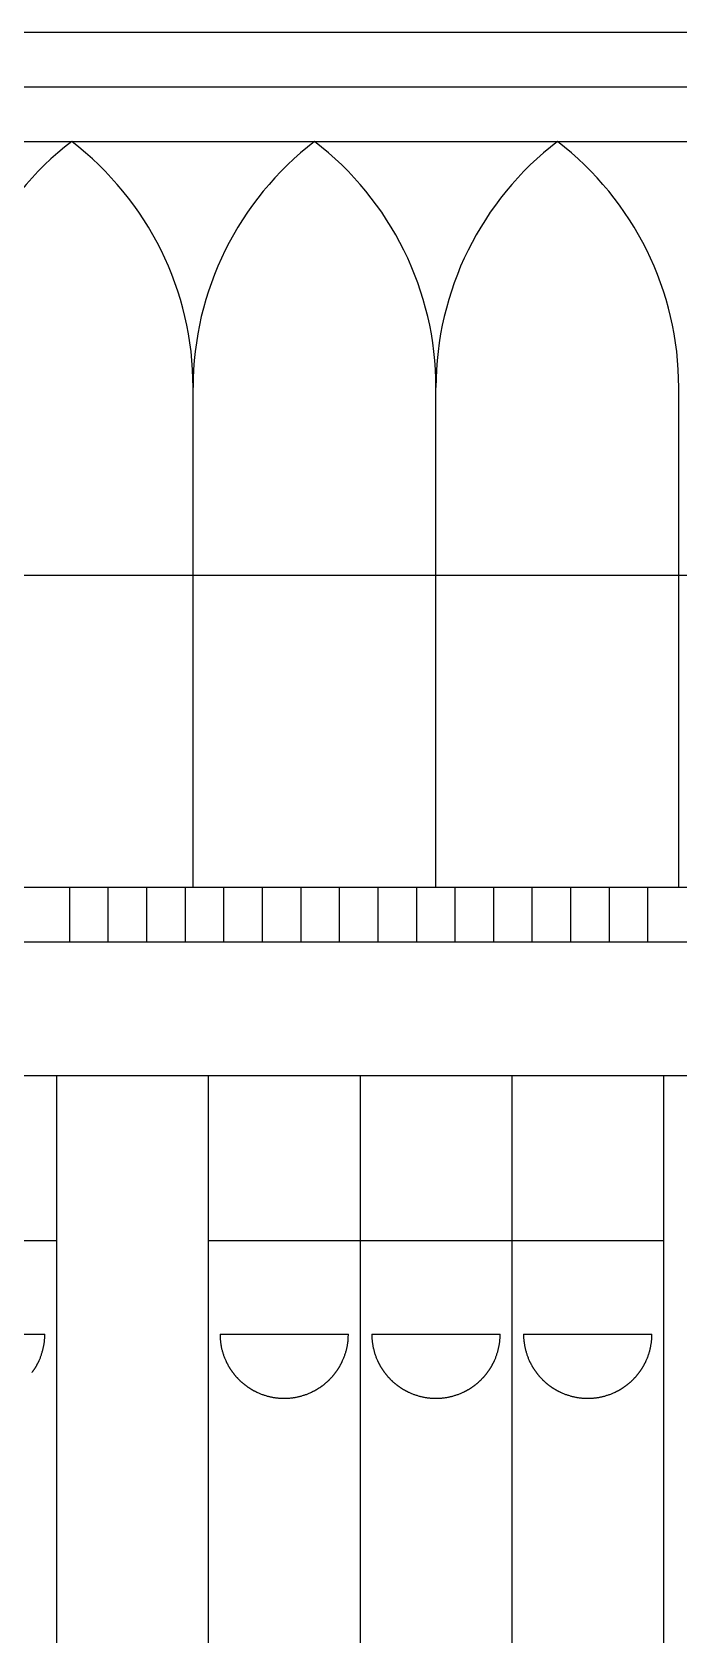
# Model space of a CAD drawing. Extents: x -111 to 2985, y -118 to 122.
# Drawn here: x 35 to 42.91, y 61.82 to 81.5 of the extents above; entities that cross this region are included whole.
import ezdxf

# ---------------------------------------------------------------- set-up
doc = ezdxf.new("R2010")
doc.units = 0
doc.layers.add('LAYER_03', color=5, linetype='CONTINUOUS')

msp = doc.modelspace()

# ---------------------------------------------------------------- linework, layer by layer
at = {"layer": 'LAYER_03'}
for points in [[(25.09, 81.499), (54.787, 81.499)], [(25.09, 80.831), (54.787, 80.831)], [(25.09, 80.163), (54.787, 80.163)], [(36.969, 71.056), (36.969, 77.159)], [(39.939, 71.056), (39.939, 77.159)], [(42.908, 71.056), (42.908, 77.159)], [(33.999, 74.864), (45.878, 74.864)], [(25.09, 71.056), (54.787, 71.056)], [(35.461, 70.388), (35.461, 71.056)], [(35.932, 70.388), (35.932, 71.056)], [(36.403, 70.388), (36.403, 71.056)], [(36.875, 70.388), (36.875, 71.056)], [(37.346, 70.388), (37.346, 71.056)], [(37.818, 70.388), (37.818, 71.056)], [(38.289, 70.388), (38.289, 71.056)], [(38.76, 70.388), (38.76, 71.056)], [(39.232, 70.388), (39.232, 71.056)], [(39.703, 70.388), (39.703, 71.056)], [(40.174, 70.388), (40.174, 71.056)], [(40.646, 70.388), (40.646, 71.056)], [(41.117, 70.388), (41.117, 71.056)], [(41.589, 70.388), (41.589, 71.056)], [(42.06, 70.388), (42.06, 71.056)], [(42.531, 70.388), (42.531, 71.056)], [(25.09, 70.388), (54.787, 70.388)], [(25.09, 68.755), (54.787, 68.755)], [(35.299, 68.755), (35.299, 61.823)], [(37.155, 68.755), (37.155, 61.823)], [(39.011, 68.755), (39.011, 61.823)], [(40.867, 68.755), (40.867, 61.823)], [(42.723, 68.755), (42.723, 61.823)], [(29.731, 66.738), (35.299, 66.738)], [(37.155, 66.738), (42.723, 66.738)], [(33.585, 65.595), (35.156, 65.595)], [(34.999, 65.124), (35.002, 65.128), (35.005, 65.132), (35.008, 65.136), (35.011, 65.14), (35.014, 65.144), (35.017, 65.149), (35.019, 65.153), (35.022, 65.157), (35.025, 65.161), (35.028, 65.165), (35.031, 65.169), (35.033, 65.174), (35.036, 65.178), (35.039, 65.182), (35.041, 65.186), (35.044, 65.191), (35.046, 65.195), (35.049, 65.199), (35.051, 65.204), (35.054, 65.208), (35.056, 65.212), (35.059, 65.217), (35.061, 65.221), (35.063, 65.225), (35.066, 65.23), (35.068, 65.234), (35.07, 65.239), (35.073, 65.243), (35.075, 65.248), (35.077, 65.252), (35.079, 65.256), (35.081, 65.261), (35.085, 65.27), (35.089, 65.279), (35.093, 65.288), (35.097, 65.297), (35.101, 65.306), (35.104, 65.315), (35.108, 65.324), (35.111, 65.333), (35.114, 65.342), (35.117, 65.351), (35.12, 65.361), (35.123, 65.37), (35.125, 65.379), (35.128, 65.388), (35.13, 65.397), (35.133, 65.406), (35.135, 65.415), (35.137, 65.425), (35.139, 65.434), (35.141, 65.443), (35.143, 65.452), (35.144, 65.461), (35.146, 65.47), (35.147, 65.479), (35.149, 65.488), (35.15, 65.497), (35.151, 65.506), (35.152, 65.515), (35.153, 65.524), (35.153, 65.533), (35.154, 65.542), (35.155, 65.551), (35.155, 65.56), (35.155, 65.569), (35.156, 65.577), (35.156, 65.586), (35.156, 65.595)], [(37.298, 65.595), (38.868, 65.595)], [(37.298, 65.595), (37.298, 65.586), (37.298, 65.577), (37.298, 65.569), (37.298, 65.56), (37.299, 65.551), (37.299, 65.542), (37.3, 65.533), (37.301, 65.524), (37.302, 65.515), (37.303, 65.506), (37.304, 65.497), (37.305, 65.488), (37.306, 65.479), (37.307, 65.47), (37.309, 65.461), (37.311, 65.452), (37.312, 65.443), (37.314, 65.434), (37.316, 65.425), (37.318, 65.415), (37.32, 65.406), (37.323, 65.397), (37.325, 65.388), (37.328, 65.379), (37.331, 65.37), (37.333, 65.361), (37.336, 65.351), (37.339, 65.342), (37.342, 65.333), (37.346, 65.324), (37.349, 65.315), (37.353, 65.306), (37.356, 65.297), (37.36, 65.288), (37.364, 65.279), (37.368, 65.27), (37.372, 65.261), (37.374, 65.256), (37.376, 65.252), (37.379, 65.248), (37.381, 65.243), (37.383, 65.239), (37.385, 65.234), (37.388, 65.23), (37.39, 65.225), (37.392, 65.221), (37.395, 65.217), (37.397, 65.212), (37.399, 65.208), (37.402, 65.204), (37.404, 65.199), (37.407, 65.195), (37.41, 65.191), (37.412, 65.186), (37.415, 65.182), (37.417, 65.178), (37.42, 65.174), (37.423, 65.169), (37.426, 65.165), (37.428, 65.161), (37.431, 65.157), (37.434, 65.153), (37.437, 65.149), (37.44, 65.144), (37.443, 65.14), (37.445, 65.136), (37.448, 65.132), (37.451, 65.128), (37.454, 65.124), (37.457, 65.12), (37.461, 65.116), (37.464, 65.112), (37.467, 65.108), (37.47, 65.104), (37.473, 65.1), (37.476, 65.096), (37.48, 65.092), (37.483, 65.088), (37.486, 65.084), (37.489, 65.081), (37.493, 65.077), (37.496, 65.073), (37.5, 65.069), (37.503, 65.065), (37.506, 65.062), (37.51, 65.058), (37.513, 65.054), (37.517, 65.051), (37.52, 65.047), (37.524, 65.043), (37.527, 65.04), (37.531, 65.036), (37.535, 65.033), (37.538, 65.029), (37.542, 65.026), (37.546, 65.022), (37.549, 65.019), (37.553, 65.015), (37.557, 65.012), (37.561, 65.008), (37.565, 65.005), (37.568, 65.002), (37.572, 64.998), (37.576, 64.995), (37.58, 64.992), (37.584, 64.989), (37.588, 64.985), (37.592, 64.982), (37.596, 64.979), (37.6, 64.976), (37.604, 64.973), (37.608, 64.97), (37.612, 64.967), (37.616, 64.964), (37.62, 64.961), (37.624, 64.958), (37.628, 64.955), (37.632, 64.952), (37.636, 64.949), (37.64, 64.946), (37.645, 64.943), (37.649, 64.941), (37.653, 64.938), (37.657, 64.935), (37.661, 64.932), (37.666, 64.93), (37.67, 64.927), (37.674, 64.924), (37.679, 64.922), (37.683, 64.919), (37.687, 64.917), (37.691, 64.914), (37.696, 64.912), (37.7, 64.909), (37.705, 64.907), (37.709, 64.904), (37.713, 64.902), (37.718, 64.9), (37.722, 64.897), (37.726, 64.895), (37.731, 64.893), (37.735, 64.891), (37.74, 64.889), (37.744, 64.886), (37.749, 64.884), (37.758, 64.88), (37.767, 64.876), (37.776, 64.872), (37.785, 64.869), (37.794, 64.865), (37.803, 64.861), (37.812, 64.858), (37.821, 64.855), (37.83, 64.852), (37.839, 64.848), (37.848, 64.846), (37.857, 64.843), (37.867, 64.84), (37.876, 64.837), (37.885, 64.835), (37.894, 64.833), (37.903, 64.831), (37.912, 64.828), (37.922, 64.826), (37.931, 64.825), (37.94, 64.823), (37.949, 64.821), (37.958, 64.82), (37.967, 64.818), (37.976, 64.817), (37.985, 64.816), (37.994, 64.815), (38.003, 64.814), (38.012, 64.813), (38.021, 64.812), (38.03, 64.812), (38.039, 64.811), (38.048, 64.811), (38.056, 64.81), (38.065, 64.81), (38.074, 64.81), (38.083, 64.81), (38.091, 64.81), (38.1, 64.81), (38.109, 64.81), (38.118, 64.811), (38.127, 64.811), (38.135, 64.812), (38.144, 64.812), (38.153, 64.813), (38.162, 64.814), (38.171, 64.815), (38.18, 64.816), (38.189, 64.817), (38.198, 64.818), (38.207, 64.82), (38.216, 64.821), (38.226, 64.823), (38.235, 64.825), (38.244, 64.826), (38.253, 64.828), (38.262, 64.831), (38.271, 64.833), (38.28, 64.835), (38.29, 64.837), (38.299, 64.84), (38.308, 64.843), (38.317, 64.846), (38.326, 64.848), (38.335, 64.852), (38.344, 64.855), (38.354, 64.858), (38.363, 64.861), (38.372, 64.865), (38.381, 64.869), (38.39, 64.872), (38.399, 64.876), (38.408, 64.88), (38.417, 64.884), (38.421, 64.886), (38.426, 64.889), (38.43, 64.891), (38.434, 64.893), (38.439, 64.895), (38.443, 64.897), (38.448, 64.9), (38.452, 64.902), (38.456, 64.904), (38.461, 64.907), (38.465, 64.909), (38.47, 64.912), (38.474, 64.914), (38.478, 64.917), (38.483, 64.919), (38.487, 64.922), (38.491, 64.924), (38.495, 64.927), (38.5, 64.93), (38.504, 64.932), (38.508, 64.935), (38.512, 64.938), (38.517, 64.941), (38.521, 64.943), (38.525, 64.946), (38.529, 64.949), (38.533, 64.952), (38.537, 64.955), (38.541, 64.958), (38.545, 64.961), (38.55, 64.964), (38.554, 64.967), (38.558, 64.97), (38.562, 64.973), (38.566, 64.976), (38.57, 64.979), (38.574, 64.982), (38.578, 64.985), (38.581, 64.989), (38.585, 64.992), (38.589, 64.995), (38.593, 64.998), (38.597, 65.002), (38.601, 65.005), (38.605, 65.008), (38.608, 65.012), (38.612, 65.015), (38.616, 65.019), (38.62, 65.022), (38.623, 65.026), (38.627, 65.029), (38.631, 65.033), (38.634, 65.036), (38.638, 65.04), (38.641, 65.043), (38.645, 65.047), (38.649, 65.051), (38.652, 65.054), (38.656, 65.058), (38.659, 65.062), (38.662, 65.065), (38.666, 65.069), (38.669, 65.073), (38.673, 65.077), (38.676, 65.081), (38.679, 65.084), (38.683, 65.088), (38.686, 65.092), (38.689, 65.096), (38.692, 65.1), (38.695, 65.104), (38.699, 65.108), (38.702, 65.112), (38.705, 65.116), (38.708, 65.12), (38.711, 65.124), (38.714, 65.128), (38.717, 65.132), (38.72, 65.136), (38.723, 65.14), (38.726, 65.144), (38.729, 65.149), (38.731, 65.153), (38.734, 65.157), (38.737, 65.161), (38.74, 65.165), (38.743, 65.169), (38.745, 65.174), (38.748, 65.178), (38.751, 65.182), (38.753, 65.186), (38.756, 65.191), (38.758, 65.195), (38.761, 65.199), (38.763, 65.204), (38.766, 65.208), (38.768, 65.212), (38.771, 65.217), (38.773, 65.221), (38.776, 65.225), (38.778, 65.23), (38.78, 65.234), (38.782, 65.239), (38.785, 65.243), (38.787, 65.248), (38.789, 65.252), (38.791, 65.256), (38.793, 65.261), (38.797, 65.27), (38.801, 65.279), (38.805, 65.288), (38.809, 65.297), (38.813, 65.306), (38.816, 65.315), (38.82, 65.324), (38.823, 65.333), (38.826, 65.342), (38.829, 65.351), (38.832, 65.361), (38.835, 65.37), (38.838, 65.379), (38.84, 65.388), (38.843, 65.397), (38.845, 65.406), (38.847, 65.415), (38.849, 65.425), (38.851, 65.434), (38.853, 65.443), (38.855, 65.452), (38.856, 65.461), (38.858, 65.47), (38.859, 65.479), (38.861, 65.488), (38.862, 65.497), (38.863, 65.506), (38.864, 65.515), (38.865, 65.524), (38.865, 65.533), (38.866, 65.542), (38.867, 65.551), (38.867, 65.56), (38.867, 65.569), (38.868, 65.577), (38.868, 65.586), (38.868, 65.595)], [(39.154, 65.595), (40.724, 65.595)], [(39.154, 65.595), (39.154, 65.586), (39.154, 65.577), (39.154, 65.569), (39.154, 65.56), (39.155, 65.551), (39.155, 65.542), (39.156, 65.533), (39.157, 65.524), (39.158, 65.515), (39.159, 65.506), (39.16, 65.497), (39.161, 65.488), (39.162, 65.479), (39.164, 65.47), (39.165, 65.461), (39.167, 65.452), (39.168, 65.443), (39.17, 65.434), (39.172, 65.425), (39.174, 65.415), (39.177, 65.406), (39.179, 65.397), (39.181, 65.388), (39.184, 65.379), (39.187, 65.37), (39.189, 65.361), (39.192, 65.351), (39.195, 65.342), (39.198, 65.333), (39.202, 65.324), (39.205, 65.315), (39.209, 65.306), (39.212, 65.297), (39.216, 65.288), (39.22, 65.279), (39.224, 65.27), (39.228, 65.261), (39.23, 65.256), (39.232, 65.252), (39.235, 65.248), (39.237, 65.243), (39.239, 65.239), (39.241, 65.234), (39.244, 65.23), (39.246, 65.225), (39.248, 65.221), (39.251, 65.217), (39.253, 65.212), (39.255, 65.208), (39.258, 65.204), (39.26, 65.199), (39.263, 65.195), (39.266, 65.191), (39.268, 65.186), (39.271, 65.182), (39.273, 65.178), (39.276, 65.174), (39.279, 65.169), (39.282, 65.165), (39.284, 65.161), (39.287, 65.157), (39.29, 65.153), (39.293, 65.149), (39.296, 65.144), (39.299, 65.14), (39.301, 65.136), (39.304, 65.132), (39.307, 65.128), (39.31, 65.124), (39.314, 65.12), (39.317, 65.116), (39.32, 65.112), (39.323, 65.108), (39.326, 65.104), (39.329, 65.1), (39.332, 65.096), (39.336, 65.092), (39.339, 65.088), (39.342, 65.084), (39.345, 65.081), (39.349, 65.077), (39.352, 65.073), (39.356, 65.069), (39.359, 65.065), (39.362, 65.062), (39.366, 65.058), (39.369, 65.054), (39.373, 65.051), (39.376, 65.047), (39.38, 65.043), (39.384, 65.04), (39.387, 65.036), (39.391, 65.033), (39.394, 65.029), (39.398, 65.026), (39.402, 65.022), (39.405, 65.019), (39.409, 65.015), (39.413, 65.012), (39.417, 65.008), (39.421, 65.005), (39.424, 65.002), (39.428, 64.998), (39.432, 64.995), (39.436, 64.992), (39.44, 64.989), (39.444, 64.985), (39.448, 64.982), (39.452, 64.979), (39.456, 64.976), (39.46, 64.973), (39.464, 64.97), (39.468, 64.967), (39.472, 64.964), (39.476, 64.961), (39.48, 64.958), (39.484, 64.955), (39.488, 64.952), (39.492, 64.949), (39.497, 64.946), (39.501, 64.943), (39.505, 64.941), (39.509, 64.938), (39.513, 64.935), (39.518, 64.932), (39.522, 64.93), (39.526, 64.927), (39.53, 64.924), (39.535, 64.922), (39.539, 64.919), (39.543, 64.917), (39.548, 64.914), (39.552, 64.912), (39.556, 64.909), (39.561, 64.907), (39.565, 64.904), (39.569, 64.902), (39.574, 64.9), (39.578, 64.897), (39.583, 64.895), (39.587, 64.893), (39.591, 64.891), (39.596, 64.889), (39.6, 64.886), (39.605, 64.884), (39.614, 64.88), (39.623, 64.876), (39.632, 64.872), (39.641, 64.869), (39.65, 64.865), (39.659, 64.861), (39.668, 64.858), (39.677, 64.855), (39.686, 64.852), (39.695, 64.848), (39.704, 64.846), (39.714, 64.843), (39.723, 64.84), (39.732, 64.837), (39.741, 64.835), (39.75, 64.833), (39.759, 64.831), (39.768, 64.828), (39.778, 64.826), (39.787, 64.825), (39.796, 64.823), (39.805, 64.821), (39.814, 64.82), (39.823, 64.818), (39.832, 64.817), (39.841, 64.816), (39.85, 64.815), (39.859, 64.814), (39.868, 64.813), (39.877, 64.812), (39.886, 64.812), (39.895, 64.811), (39.904, 64.811), (39.913, 64.81), (39.921, 64.81), (39.93, 64.81), (39.939, 64.81), (39.947, 64.81), (39.956, 64.81), (39.965, 64.81), (39.974, 64.811), (39.983, 64.811), (39.991, 64.812), (40, 64.812), (40.009, 64.813), (40.018, 64.814), (40.027, 64.815), (40.036, 64.816), (40.045, 64.817), (40.054, 64.818), (40.063, 64.82), (40.072, 64.821), (40.082, 64.823), (40.091, 64.825), (40.1, 64.826), (40.109, 64.828), (40.118, 64.831), (40.127, 64.833), (40.136, 64.835), (40.146, 64.837), (40.155, 64.84), (40.164, 64.843), (40.173, 64.846), (40.182, 64.848), (40.191, 64.852), (40.2, 64.855), (40.21, 64.858), (40.219, 64.861), (40.228, 64.865), (40.237, 64.869), (40.246, 64.872), (40.255, 64.876), (40.264, 64.88), (40.273, 64.884), (40.277, 64.886), (40.282, 64.889), (40.286, 64.891), (40.29, 64.893), (40.295, 64.895), (40.299, 64.897), (40.304, 64.9), (40.308, 64.902), (40.313, 64.904), (40.317, 64.907), (40.321, 64.909), (40.326, 64.912), (40.33, 64.914), (40.334, 64.917), (40.339, 64.919), (40.343, 64.922), (40.347, 64.924), (40.351, 64.927), (40.356, 64.93), (40.36, 64.932), (40.364, 64.935), (40.368, 64.938), (40.373, 64.941), (40.377, 64.943), (40.381, 64.946), (40.385, 64.949), (40.389, 64.952), (40.393, 64.955), (40.397, 64.958), (40.402, 64.961), (40.406, 64.964), (40.41, 64.967), (40.414, 64.97), (40.418, 64.973), (40.422, 64.976), (40.426, 64.979), (40.43, 64.982), (40.434, 64.985), (40.438, 64.989), (40.441, 64.992), (40.445, 64.995), (40.449, 64.998), (40.453, 65.002), (40.457, 65.005), (40.461, 65.008), (40.464, 65.012), (40.468, 65.015), (40.472, 65.019), (40.476, 65.022), (40.479, 65.026), (40.483, 65.029), (40.487, 65.033), (40.49, 65.036), (40.494, 65.04), (40.497, 65.043), (40.501, 65.047), (40.505, 65.051), (40.508, 65.054), (40.512, 65.058), (40.515, 65.062), (40.518, 65.065), (40.522, 65.069), (40.525, 65.073), (40.529, 65.077), (40.532, 65.081), (40.535, 65.084), (40.539, 65.088), (40.542, 65.092), (40.545, 65.096), (40.548, 65.1), (40.551, 65.104), (40.555, 65.108), (40.558, 65.112), (40.561, 65.116), (40.564, 65.12), (40.567, 65.124), (40.57, 65.128), (40.573, 65.132), (40.576, 65.136), (40.579, 65.14), (40.582, 65.144), (40.585, 65.149), (40.588, 65.153), (40.59, 65.157), (40.593, 65.161), (40.596, 65.165), (40.599, 65.169), (40.601, 65.174), (40.604, 65.178), (40.607, 65.182), (40.609, 65.186), (40.612, 65.191), (40.614, 65.195), (40.617, 65.199), (40.619, 65.204), (40.622, 65.208), (40.624, 65.212), (40.627, 65.217), (40.629, 65.221), (40.632, 65.225), (40.634, 65.23), (40.636, 65.234), (40.638, 65.239), (40.641, 65.243), (40.643, 65.248), (40.645, 65.252), (40.647, 65.256), (40.649, 65.261), (40.653, 65.27), (40.657, 65.279), (40.661, 65.288), (40.665, 65.297), (40.669, 65.306), (40.672, 65.315), (40.676, 65.324), (40.679, 65.333), (40.682, 65.342), (40.685, 65.351), (40.688, 65.361), (40.691, 65.37), (40.694, 65.379), (40.696, 65.388), (40.699, 65.397), (40.701, 65.406), (40.703, 65.415), (40.705, 65.425), (40.707, 65.434), (40.709, 65.443), (40.711, 65.452), (40.712, 65.461), (40.714, 65.47), (40.715, 65.479), (40.717, 65.488), (40.718, 65.497), (40.719, 65.506), (40.72, 65.515), (40.721, 65.524), (40.721, 65.533), (40.722, 65.542), (40.723, 65.551), (40.723, 65.56), (40.723, 65.569), (40.724, 65.577), (40.724, 65.586), (40.724, 65.595)], [(41.01, 65.595), (42.58, 65.595)], [(41.01, 65.595), (41.01, 65.586), (41.01, 65.577), (41.01, 65.569), (41.01, 65.56), (41.011, 65.551), (41.011, 65.542), (41.012, 65.533), (41.013, 65.524), (41.014, 65.515), (41.015, 65.506), (41.016, 65.497), (41.017, 65.488), (41.018, 65.479), (41.02, 65.47), (41.021, 65.461), (41.023, 65.452), (41.024, 65.443), (41.026, 65.434), (41.028, 65.425), (41.03, 65.415), (41.033, 65.406), (41.035, 65.397), (41.037, 65.388), (41.04, 65.379), (41.043, 65.37), (41.045, 65.361), (41.048, 65.351), (41.051, 65.342), (41.055, 65.333), (41.058, 65.324), (41.061, 65.315), (41.065, 65.306), (41.068, 65.297), (41.072, 65.288), (41.076, 65.279), (41.08, 65.27), (41.084, 65.261), (41.086, 65.256), (41.088, 65.252), (41.091, 65.248), (41.093, 65.243), (41.095, 65.239), (41.097, 65.234), (41.1, 65.23), (41.102, 65.225), (41.104, 65.221), (41.107, 65.217), (41.109, 65.212), (41.112, 65.208), (41.114, 65.204), (41.116, 65.199), (41.119, 65.195), (41.122, 65.191), (41.124, 65.186), (41.127, 65.182), (41.129, 65.178), (41.132, 65.174), (41.135, 65.169), (41.138, 65.165), (41.14, 65.161), (41.143, 65.157), (41.146, 65.153), (41.149, 65.149), (41.152, 65.144), (41.155, 65.14), (41.158, 65.136), (41.16, 65.132), (41.163, 65.128), (41.167, 65.124), (41.17, 65.12), (41.173, 65.116), (41.176, 65.112), (41.179, 65.108), (41.182, 65.104), (41.185, 65.1), (41.188, 65.096), (41.192, 65.092), (41.195, 65.088), (41.198, 65.084), (41.201, 65.081), (41.205, 65.077), (41.208, 65.073), (41.212, 65.069), (41.215, 65.065), (41.218, 65.062), (41.222, 65.058), (41.225, 65.054), (41.229, 65.051), (41.232, 65.047), (41.236, 65.043), (41.24, 65.04), (41.243, 65.036), (41.247, 65.033), (41.25, 65.029), (41.254, 65.026), (41.258, 65.022), (41.262, 65.019), (41.265, 65.015), (41.269, 65.012), (41.273, 65.008), (41.277, 65.005), (41.28, 65.002), (41.284, 64.998), (41.288, 64.995), (41.292, 64.992), (41.296, 64.989), (41.3, 64.985), (41.304, 64.982), (41.308, 64.979), (41.312, 64.976), (41.316, 64.973), (41.32, 64.97), (41.324, 64.967), (41.328, 64.964), (41.332, 64.961), (41.336, 64.958), (41.34, 64.955), (41.344, 64.952), (41.348, 64.949), (41.353, 64.946), (41.357, 64.943), (41.361, 64.941), (41.365, 64.938), (41.369, 64.935), (41.374, 64.932), (41.378, 64.93), (41.382, 64.927), (41.386, 64.924), (41.391, 64.922), (41.395, 64.919), (41.399, 64.917), (41.404, 64.914), (41.408, 64.912), (41.412, 64.909), (41.417, 64.907), (41.421, 64.904), (41.425, 64.902), (41.43, 64.9), (41.434, 64.897), (41.439, 64.895), (41.443, 64.893), (41.447, 64.891), (41.452, 64.889), (41.456, 64.886), (41.461, 64.884), (41.47, 64.88), (41.479, 64.876), (41.488, 64.872), (41.497, 64.869), (41.506, 64.865), (41.515, 64.861), (41.524, 64.858), (41.533, 64.855), (41.542, 64.852), (41.551, 64.848), (41.56, 64.846), (41.57, 64.843), (41.579, 64.84), (41.588, 64.837), (41.597, 64.835), (41.606, 64.833), (41.615, 64.831), (41.624, 64.828), (41.634, 64.826), (41.643, 64.825), (41.652, 64.823), (41.661, 64.821), (41.67, 64.82), (41.679, 64.818), (41.688, 64.817), (41.697, 64.816), (41.706, 64.815), (41.715, 64.814), (41.724, 64.813), (41.733, 64.812), (41.742, 64.812), (41.751, 64.811), (41.76, 64.811), (41.769, 64.81), (41.777, 64.81), (41.786, 64.81), (41.795, 64.81), (41.803, 64.81), (41.812, 64.81), (41.821, 64.81), (41.83, 64.811), (41.839, 64.811), (41.847, 64.812), (41.856, 64.812), (41.865, 64.813), (41.874, 64.814), (41.883, 64.815), (41.892, 64.816), (41.901, 64.817), (41.91, 64.818), (41.919, 64.82), (41.929, 64.821), (41.938, 64.823), (41.947, 64.825), (41.956, 64.826), (41.965, 64.828), (41.974, 64.831), (41.983, 64.833), (41.992, 64.835), (42.002, 64.837), (42.011, 64.84), (42.02, 64.843), (42.029, 64.846), (42.038, 64.848), (42.047, 64.852), (42.056, 64.855), (42.066, 64.858), (42.075, 64.861), (42.084, 64.865), (42.093, 64.869), (42.102, 64.872), (42.111, 64.876), (42.12, 64.88), (42.129, 64.884), (42.133, 64.886), (42.138, 64.889), (42.142, 64.891), (42.147, 64.893), (42.151, 64.895), (42.155, 64.897), (42.16, 64.9), (42.164, 64.902), (42.169, 64.904), (42.173, 64.907), (42.177, 64.909), (42.182, 64.912), (42.186, 64.914), (42.19, 64.917), (42.195, 64.919), (42.199, 64.922), (42.203, 64.924), (42.207, 64.927), (42.212, 64.93), (42.216, 64.932), (42.22, 64.935), (42.224, 64.938), (42.229, 64.941), (42.233, 64.943), (42.237, 64.946), (42.241, 64.949), (42.245, 64.952), (42.249, 64.955), (42.253, 64.958), (42.258, 64.961), (42.262, 64.964), (42.266, 64.967), (42.27, 64.97), (42.274, 64.973), (42.278, 64.976), (42.282, 64.979), (42.286, 64.982), (42.29, 64.985), (42.294, 64.989), (42.297, 64.992), (42.301, 64.995), (42.305, 64.998), (42.309, 65.002), (42.313, 65.005), (42.317, 65.008), (42.32, 65.012), (42.324, 65.015), (42.328, 65.019), (42.332, 65.022), (42.335, 65.026), (42.339, 65.029), (42.343, 65.033), (42.346, 65.036), (42.35, 65.04), (42.354, 65.043), (42.357, 65.047), (42.361, 65.051), (42.364, 65.054), (42.368, 65.058), (42.371, 65.062), (42.375, 65.065), (42.378, 65.069), (42.381, 65.073), (42.385, 65.077), (42.388, 65.081), (42.391, 65.084), (42.395, 65.088), (42.398, 65.092), (42.401, 65.096), (42.404, 65.1), (42.407, 65.104), (42.411, 65.108), (42.414, 65.112), (42.417, 65.116), (42.42, 65.12), (42.423, 65.124), (42.426, 65.128), (42.429, 65.132), (42.432, 65.136), (42.435, 65.14), (42.438, 65.144), (42.441, 65.149), (42.444, 65.153), (42.446, 65.157), (42.449, 65.161), (42.452, 65.165), (42.455, 65.169), (42.457, 65.174), (42.46, 65.178), (42.463, 65.182), (42.465, 65.186), (42.468, 65.191), (42.47, 65.195), (42.473, 65.199), (42.476, 65.204), (42.478, 65.208), (42.48, 65.212), (42.483, 65.217), (42.485, 65.221), (42.488, 65.225), (42.49, 65.23), (42.492, 65.234), (42.494, 65.239), (42.497, 65.243), (42.499, 65.248), (42.501, 65.252), (42.503, 65.256), (42.505, 65.261), (42.509, 65.27), (42.513, 65.279), (42.517, 65.288), (42.521, 65.297), (42.525, 65.306), (42.528, 65.315), (42.532, 65.324), (42.535, 65.333), (42.538, 65.342), (42.541, 65.351), (42.544, 65.361), (42.547, 65.37), (42.55, 65.379), (42.552, 65.388), (42.555, 65.397), (42.557, 65.406), (42.559, 65.415), (42.561, 65.425), (42.563, 65.434), (42.565, 65.443), (42.567, 65.452), (42.568, 65.461), (42.57, 65.47), (42.571, 65.479), (42.573, 65.488), (42.574, 65.497), (42.575, 65.506), (42.576, 65.515), (42.577, 65.524), (42.577, 65.533), (42.578, 65.542), (42.579, 65.551), (42.579, 65.56), (42.579, 65.569), (42.58, 65.577), (42.58, 65.586), (42.58, 65.595)]]:
    msp.add_lwpolyline(points, dxfattribs=at)
for points in [[(35.484, 80.163, 0.233678), (33.999, 77.159)], [(36.969, 77.159, 0.233678), (35.484, 80.163)], [(38.454, 80.163, 0.233678), (36.969, 77.159)], [(39.939, 77.159, 0.233678), (38.454, 80.163)], [(42.908, 77.159, 0.233678), (41.424, 80.163, 0.233678), (39.939, 77.159)]]:
    msp.add_lwpolyline(points, format="xyb", dxfattribs=at)

doc.saveas('drawing.dxf')
